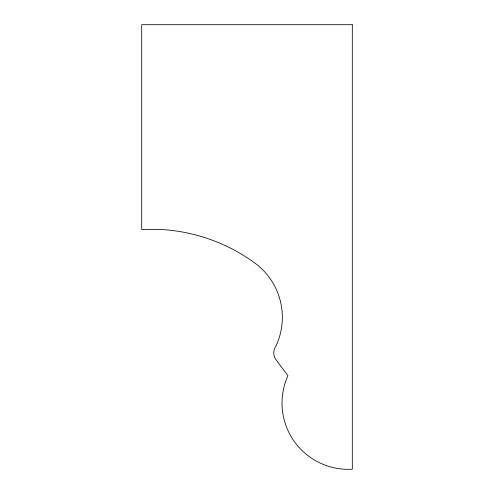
<?xml version="1.0" encoding="UTF-8"?>
<svg xmlns="http://www.w3.org/2000/svg" width="494" height="494" viewBox="0 0 494 494"><rect width="100%" height="100%" fill="white"/><g stroke="black" fill="none" stroke-linecap="round" stroke-linejoin="round"><path stroke-width="0.74" d="M352.302 24.7L141.698 24.7L141.698 229.451L160.093 229.451A175.561 175.561 0 0 1 253.558 262.116A67.375 67.375 0 0 1 276.004 345.893A11.702 11.702 0 0 0 276.066 359.854L287.953 375.699A66.227 66.227 0 0 0 346.689 469.3L352.302 469.3L352.302 24.7"/></g></svg>
